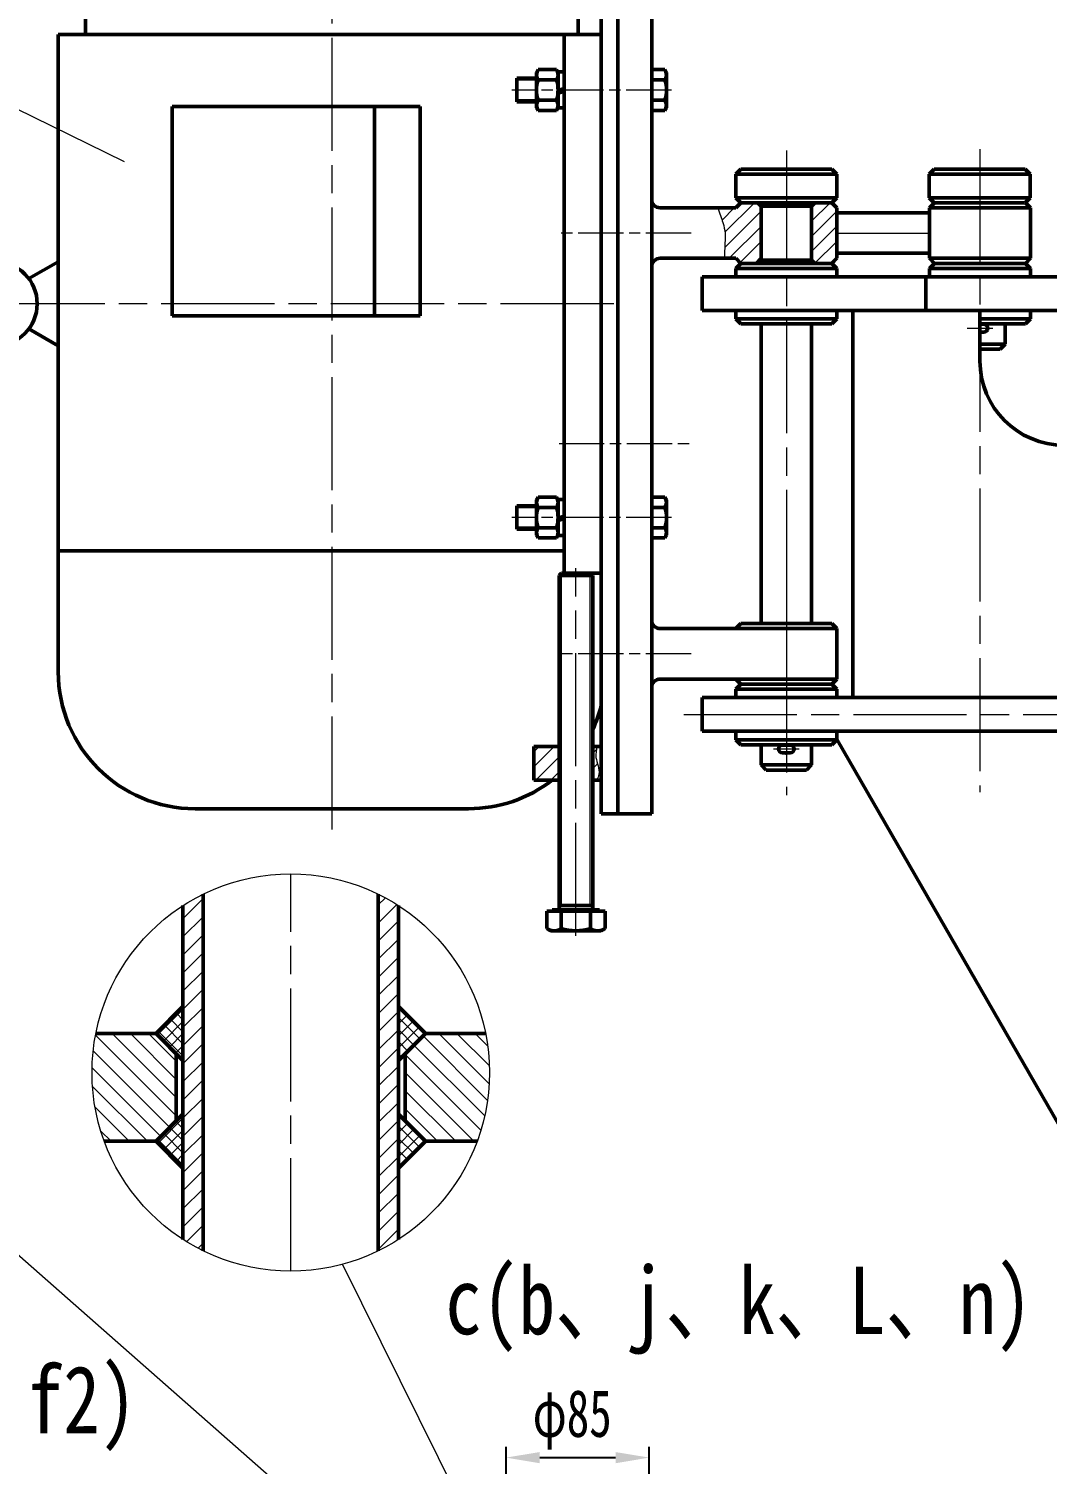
# Model space of a CAD drawing. Header units: millimetres. Extents: x 17368 to 100025, y -24769 to 12950.
# Drawn here: x 45430.4 to 45506, y -8943.1 to -8836.5 of the extents above; entities that cross this region are included whole.
import ezdxf

# ---------------------------------------------------------------- set-up
doc = ezdxf.new("R2010")
doc.units = ezdxf.units.MM
doc.header["$LTSCALE"] = 2.8
for name, pattern in [('ACAD_ISO05W100', [36, 24, -3, 0, -3, 0, -3, 0, -3]), ('AM_ISO08W050', [18, 12, -1.5, 3, -1.5]), ('AM_ISO08W050x2', [9, 6, -0.75, 1.5, -0.75])]:
    doc.linetypes.add(name, pattern=pattern)
doc.layers.get('0').update_dxf_attribs({"lineweight": 50})
doc.layers.get('Defpoints').update_dxf_attribs({"lineweight": 50})
for name, color, linetype, lineweight in [('AM_0N', 7, 'Continuous', 50), ('AM_4N', 3, 'Continuous', 15), ('AM_7N', 4, 'AM_ISO08W050', 15), ('bhatch', 5, 'Continuous', 15), ('dim', 7, 'Continuous', 15), ('图层1', 7, 'ACAD_ISO05W100', 15), ('图层5', 3, 'Continuous', 15), ('细实线', 5, 'Continuous', 15)]:
    doc.layers.add(name, color=color, linetype=linetype, lineweight=lineweight)
doc.styles.add('仿宋体', font='', dxfattribs={"width": 0.7, "height": 3.5})
doc.styles.get('仿宋体').set_extended_font_data('FangSong_GB2312')
doc.dimstyles.new('ISO-25', dxfattribs={"dimtxt": 3.5, "dimasz": 2.5, "dimexe": 1.25, "dimexo": 0.625, "dimtad": 1, "dimdsep": 46, "dimtxsty": '仿宋体', "dimcen": 2.5, "dimadec": 0, "dimazin": 0, "dimtfac": 1, "dimtmove": 0, "dimatfit": 1, "dimfxl": 0, "dimarcsym": 0})

# ---------------------------------------------------------------- blocks, each defined once
blk = doc.blocks.new('A$C1BBC2760')
at = {"layer": 'AM_0N', "extrusion": (0, 1, 0)}
for p, q in [((3.6, 10.81), (0, 10.81)), ((0, -10.59), (3.6, -10.59))]:
    blk.add_line(p, q, dxfattribs=at)
at = {"layer": 'AM_0N', "extrusion": (1, 0, 0)}
for p, q in [((0, 10.81), (0, -0.34)), ((3.6, 10.81), (3.6, 0.83)), ((0, -1.78), (0, -10.59)), ((3.6, -0.61), (3.6, -10.59))]:
    blk.add_line(p, q, dxfattribs=at)
at = {"layer": 'AM_0N', "extrusion": (0.309017, -0.951057, 0)}
for p, q in [((3.6, 0.83), (0, -0.34)), ((3.6, -0.61), (0, -1.78))]:
    blk.add_line(p, q, dxfattribs=at)
blk = doc.blocks.new('A$C476D4F87')
at = {"layer": 'AM_0N', "extrusion": (0.866025, -0.5, 0)}
for p, q in [((0.94, 12.13), (0, 10.5)), ((11.86, -12.13), (12.8, -10.5))]:
    blk.add_line(p, q, dxfattribs=at)
at = {"layer": 'AM_0N', "extrusion": (1, 0, 0)}
for p, q in [((0, 10.5), (0, -10.5)), ((12.8, 10.5), (12.8, -10.5))]:
    blk.add_line(p, q, dxfattribs=at)
at = {"layer": 'AM_0N', "extrusion": (0, 1, 0)}
for p, q in [((0.94, 12.13), (11.86, 12.13)), ((0.94, 6.06), (11.86, 6.06)), ((0.94, -6.06), (11.86, -6.06)), ((0.94, -12.13), (11.86, -12.13))]:
    blk.add_line(p, q, dxfattribs=at)
at = {"layer": 'AM_0N', "extrusion": (0.866025, 0.5, 0)}
for p, q in [((11.86, 12.13), (12.8, 10.5)), ((0.94, -12.13), (0, -10.5))]:
    blk.add_line(p, q, dxfattribs=at)
at = {"layer": 'AM_0N'}
for centre, radius, start, end in [((5.36, 9.1), 5.36, 154.43847, 214.43847), ((7.44, 9.1), 5.36, 325.56153, 25.56153), ((20.04, 0), 20.04, 162.38303, 197.61697), ((-7.24, 0), 20.04, 342.38303, 17.61697), ((5.36, -9.1), 5.36, 145.56153, 205.56153), ((7.44, -9.1), 5.36, 334.43847, 34.43847)]:
    blk.add_arc(centre, radius, start, end, dxfattribs=at)
blk = doc.blocks.new('*D1254')
at = {"layer": 'Defpoints', "color": 0, "lineweight": 15}
for p in [(45360.08, -8799.55), (45435.41, -8799.55), (45464.29, -9383.66)]:
    blk.add_point(p, dxfattribs=at)
at = {"layer": '细实线', "color": 0, "lineweight": -2}
for p, q in [((45434.79, -8799.55), (45359.28, -8799.55)), ((45360.08, -9381.16), (45360.08, -8802.05)), ((45463.66, -9383.66), (45359.28, -9383.66))]:
    blk.add_line(p, q, dxfattribs=at)
at = {"layer": '细实线', "color": 0, "lineweight": 15}
for points in [[(45359.66, -8802.05), (45360.5, -8802.05), (45360.08, -8799.55)], [(45359.66, -9381.16), (45360.5, -9381.16), (45360.08, -9383.66)]]:
    blk.add_solid(points, dxfattribs=at)
at = {"layer": '细实线', "color": 0, "lineweight": 15, "insert": (45357.53, -9091.6), "char_height": 3.5, "attachment_point": 5, "rotation": 90, "style": '仿宋体'}
blk.add_mtext('～4670', dxfattribs=at)
blk = doc.blocks.new('*D1270')
at = {"layer": 'Defpoints', "color": 0, "linetype": 'Continuous', "lineweight": 15}
for p in [(45476.48, -8942.65), (45465.85, -8945.52), (45476.48, -8945.52)]:
    blk.add_point(p, dxfattribs=at)
at = {"layer": '细实线', "color": 0, "linetype": 'Continuous', "lineweight": -2}
for p, q in [((45465.85, -8944.9), (45465.85, -8941.85)), ((45468.35, -8942.65), (45473.98, -8942.65)), ((45476.48, -8944.9), (45476.48, -8941.85))]:
    blk.add_line(p, q, dxfattribs=at)
at = {"layer": '细实线', "color": 0, "linetype": 'Continuous', "lineweight": 15}
for points in [[(45468.35, -8942.24), (45468.35, -8943.07), (45465.85, -8942.65)], [(45473.98, -8942.24), (45473.98, -8943.07), (45476.48, -8942.65)]]:
    blk.add_solid(points, dxfattribs=at)
at = {"layer": '细实线', "color": 0, "linetype": 'Continuous', "lineweight": 15, "insert": (45470.76, -8939.84), "char_height": 3.5, "attachment_point": 5, "style": '仿宋体'}
blk.add_mtext('φ85', dxfattribs=at)

msp = doc.modelspace()

# ---------------------------------------------------------------- hatches: boundary and pattern name
at = {"layer": '图层5', "lineweight": 15, "ltscale": 40}
h = msp.add_hatch(dxfattribs=at)
h.set_pattern_fill('ANSI31', scale=0.25, style=0)
h.set_pattern_definition([(45, (39422.3895, -8745.2988), (-0.56126601, 0.56126601), [])])
edge = h.paths.add_edge_path()
edge.add_line((45482.91271, -8849.83495), (45481.55696, -8849.83495))
edge.add_spline(control_points=[(45481.55696, -8849.83495), (45481.71374, -8850.23586), (45481.9918, -8850.99927), (45482.18964, -8851.91088), (45482.06092, -8852.79216), (45482.07181, -8853.47257), (45482.07771, -8853.58495)], knot_values=[25.536263775, 25.536263775, 25.536263775, 25.536263775, 31.899939319, 38.361091255, 50.677528614, 53.119093584, 53.119093584, 53.119093584, 53.119093584], degree=3, periodic=0)
edge.add_line((45482.07771, -8853.58495), (45482.91271, -8853.58495))
edge.add_line((45482.91271, -8853.58495), (45483.28771, -8853.95995))
edge.add_line((45483.28771, -8853.95995), (45484.53771, -8853.95995))
edge.add_line((45484.53771, -8853.95995), (45484.78771, -8853.70995))
edge.add_line((45484.78771, -8853.70995), (45484.78771, -8849.70995))
edge.add_line((45484.78771, -8849.70995), (45484.53771, -8849.45995))
edge.add_line((45484.53771, -8849.45995), (45483.28771, -8849.45995))
edge.add_line((45483.28771, -8849.45995), (45482.91271, -8849.83495))
h.paths.add_polyline_path([(45490.41271, -8849.83495), (45490.03771, -8849.45995), (45488.78771, -8849.45995), (45488.53771, -8849.70995), (45488.53771, -8853.70995), (45488.78771, -8853.95995), (45490.03771, -8853.95995), (45490.41271, -8853.58495)])
at = {"layer": '细实线'}
h = msp.add_hatch(dxfattribs=at)
h.set_pattern_fill('ANSI31', color=256, scale=0.25, style=0)
h.set_pattern_definition([(45, (37331.3713, -9270.0737), (-0.56126601, 0.56126601), [])])
h.paths.add_polyline_path([(45467.91271, -8889.83495), (45467.91271, -8892.33495), (45469.78771, -8892.33495), (45469.78771, -8889.83495)])
edge = h.paths.add_edge_path()
edge.add_line((45472.28771, -8892.33495), (45472.60021, -8892.33495))
edge.add_spline(control_points=[(45472.60021, -8892.33495), (45472.66338, -8892.18926), (45472.89922, -8891.64539), (45472.4221, -8890.79648), (45472.55014, -8890.10521), (45472.60021, -8889.83495)], knot_values=[0, 0, 0, 0, 3.713188366, 13.861765032, 20.376345071, 20.376345071, 20.376345071, 20.376345071], degree=3, periodic=0)
edge.add_line((45472.60021, -8889.83495), (45472.28771, -8889.83495))
edge.add_line((45472.28771, -8889.83495), (45472.28771, -8892.33495))
at = {"layer": '细实线', "linetype": 'Continuous', "lineweight": 15}
h = msp.add_hatch(dxfattribs=at)
h.set_pattern_fill('ANSI31', color=5, scale=0.3, style=0)
h.set_pattern_definition([(45, (-142.747, -157.1416), (-0.67351921, 0.67351921), [])])
h.paths.add_polyline_path([(45441.86241, -8926.44759, 0.029222475), (45443.36241, -8927.29577), (45443.36241, -8900.80433, 0.029222475), (45441.86241, -8901.65251)])
h.paths.add_polyline_path([(45456.36241, -8927.29582, 0.029222354), (45457.86241, -8926.44765), (45457.86241, -8901.65245, 0.029222354), (45456.36241, -8900.80428)])
at = {"layer": '细实线', "lineweight": 13}
h = msp.add_hatch(dxfattribs=at)
h.set_pattern_fill('ANSI37', color=256, scale=0.2, style=0)
h.set_pattern_definition([(45, (-142.747, -157.1416), (-0.449012806, 0.449012806), []), (135, (-142.747, -157.1416), (-0.449012806, -0.449012806), [])])
h.paths.add_polyline_path([(45441.86241, -8909.15706), (45439.86241, -8911.15706), (45441.86241, -8913.15706)])
h.paths.add_polyline_path([(45457.86241, -8909.15697), (45457.86241, -8913.15716), (45459.86251, -8911.15706)])
h.paths.add_polyline_path([(45457.86241, -8917.15703), (45457.86241, -8921.15722), (45459.86251, -8919.15713)])
h.paths.add_polyline_path([(45439.86241, -8919.15713), (45441.86241, -8921.15713), (45441.86241, -8917.15713)])
at = {"layer": '细实线', "lineweight": 15}
h = msp.add_hatch(dxfattribs=at)
h.set_pattern_fill('ANSI31', color=256, scale=0.3, angle=90, style=0)
h.set_pattern_definition([(135, (-142.747, -157.1416), (-0.67351921, -0.67351921), [])])
h.paths.add_polyline_path([(45436.01984, -8919.15706), (45439.86247, -8919.15706), (45441.36243, -8917.65711), (45441.36241, -8912.65706), (45439.86241, -8911.15706), (45435.39421, -8911.15706, 0.049377957), (45435.10781, -8914.05005, 0.088591149)])
h.paths.add_polyline_path([(45459.86251, -8911.15706), (45458.36241, -8912.65716), (45458.36243, -8917.65705), (45459.86244, -8919.15706), (45463.70508, -8919.15706, 0.088591149), (45464.61711, -8914.05005, 0.04937797), (45464.33071, -8911.15706)])

# ---------------------------------------------------------------- linework, layer by layer
for p, q in [((45434.63146, -8836.95995), (45434.63146, -8834.45995)), ((45471.19396, -8834.45995), (45471.19396, -8836.95995)), ((45432.60021, -8836.95995), (45432.60021, -8884.3037)), ((45432.60021, -8836.95995), (45472.91271, -8836.95995)), ((45470.16271, -8876.95995), (45470.16271, -8836.95995)), ((45472.91271, -8836.95995), (45472.91271, -8876.95995)), ((45441.04923, -8857.8662), (45441.04923, -8842.3037)), ((45441.04923, -8842.3037), (45459.47112, -8842.3037)), ((45456.08146, -8857.8662), (45456.08146, -8842.3037)), ((45459.47112, -8842.3037), (45459.47112, -8857.8662)), ((45432.60021, -8853.83495), (45430.41947, -8855.094)), ((45459.47112, -8857.8662), (45441.04923, -8857.8662)), ((45432.60021, -8860.08495), (45430.41947, -8858.8259)), ((45432.60021, -8875.30995), (45470.16271, -8875.30995)), ((45472.91271, -8876.95995), (45470.16271, -8876.95995)), ((45480.41271, -8886.20995), (45517.82229, -8886.20995)), ((45480.41271, -8888.70995), (45517.48124, -8888.70995)), ((45490.43835, -8889.33495), (45512.22908, -8927.21083)), ((45442.75646, -8894.45995), (45463.06896, -8894.45995))]:
    msp.add_line(p, q)
at = {"color": 7, "ltscale": 40}
for p, q in [((45472.91271, -8894.83495), (45472.91271, -8834.83495)), ((45474.16271, -8834.83495), (45474.16271, -8894.83495)), ((45476.66271, -8834.83495), (45476.66271, -8849.20995)), ((45476.66271, -8849.20995), (45476.66271, -8854.20995)), ((45477.28771, -8849.83495), (45482.91271, -8849.83495)), ((45482.91271, -8849.83495), (45483.28771, -8849.45995)), ((45484.53771, -8849.45995), (45484.78771, -8849.70995)), ((45484.78771, -8849.70995), (45484.78771, -8853.70995)), ((45484.78771, -8849.70995), (45488.53771, -8849.70995)), ((45488.53771, -8849.70995), (45488.78771, -8849.45995)), ((45488.53771, -8849.70995), (45488.53771, -8853.70995)), ((45490.03771, -8849.45995), (45490.41271, -8849.83495)), ((45490.41271, -8849.83495), (45490.41271, -8853.58495)), ((45476.66271, -8854.20995), (45476.66271, -8880.45995)), ((45477.28771, -8853.58495), (45482.91271, -8853.58495)), ((45482.91271, -8853.58495), (45483.28771, -8853.95995)), ((45484.53771, -8853.95995), (45484.78771, -8853.70995)), ((45484.78771, -8853.70995), (45488.53771, -8853.70995)), ((45488.53771, -8853.70995), (45488.78771, -8853.95995)), ((45490.41271, -8853.58495), (45490.03771, -8853.95995)), ((45476.66271, -8880.45995), (45476.66271, -8885.45995)), ((45483.28771, -8880.70995), (45482.91271, -8881.08495)), ((45483.28771, -8880.70995), (45490.03771, -8880.70995)), ((45490.03771, -8880.70995), (45490.41271, -8881.08495)), ((45477.28771, -8881.08495), (45490.41271, -8881.08495)), ((45490.41271, -8881.08495), (45490.41271, -8884.83495)), ((45477.28771, -8884.83495), (45490.41271, -8884.83495)), ((45482.91271, -8884.83495), (45483.28771, -8885.20995)), ((45483.28771, -8885.20995), (45489.98642, -8885.20995)), ((45483.28771, -8885.20995), (45490.03771, -8885.20995)), ((45490.03771, -8885.20995), (45490.41271, -8884.83495)), ((45476.66271, -8885.45995), (45476.66271, -8894.83495)), ((45467.91271, -8889.83495), (45469.78771, -8889.83495)), ((45467.91271, -8892.33495), (45467.91271, -8889.83495)), ((45472.28771, -8889.83495), (45472.91271, -8889.83495)), ((45467.91271, -8892.33495), (45469.78771, -8892.33495)), ((45472.28771, -8892.33495), (45472.91271, -8892.33495)), ((45472.91271, -8894.83495), (45476.66271, -8894.83495))]:
    msp.add_line(p, q, dxfattribs=at)
at = {"color": 7}
for p, q in [((45483.28771, -8846.95995), (45482.91271, -8847.33495)), ((45482.91271, -8847.33495), (45490.41271, -8847.33495)), ((45482.91271, -8847.33495), (45482.91271, -8849.08495)), ((45483.28771, -8846.95995), (45490.03771, -8846.95995)), ((45490.03771, -8846.95995), (45490.41271, -8847.33495)), ((45490.41271, -8847.33495), (45490.41271, -8849.08495)), ((45497.63706, -8846.95995), (45497.26206, -8847.33495)), ((45497.26206, -8847.33495), (45504.76206, -8847.33495)), ((45497.26206, -8847.33495), (45497.26206, -8849.08495)), ((45497.63706, -8846.95995), (45504.38706, -8846.95995)), ((45504.38706, -8846.95995), (45504.76206, -8847.33495)), ((45504.76206, -8847.33495), (45504.76206, -8849.08495)), ((45482.91271, -8849.08495), (45490.41271, -8849.08495)), ((45482.91271, -8849.08495), (45483.28771, -8849.45995)), ((45490.41271, -8849.08495), (45490.03771, -8849.45995)), ((45497.26206, -8849.08495), (45504.76206, -8849.08495)), ((45497.26206, -8849.08495), (45497.63706, -8849.45995)), ((45504.76206, -8849.08495), (45504.38706, -8849.45995)), ((45482.91271, -8849.83495), (45483.28771, -8849.45995)), ((45483.28771, -8849.45995), (45490.03771, -8849.45995)), ((45497.28771, -8849.83495), (45497.66271, -8849.45995)), ((45497.28771, -8849.83495), (45497.28771, -8853.58495)), ((45497.28771, -8849.83495), (45504.78771, -8849.83495)), ((45497.63706, -8849.45995), (45504.33578, -8849.45995)), ((45504.41271, -8849.45995), (45504.78771, -8849.83495)), ((45504.78771, -8849.83495), (45504.78771, -8853.58495)), ((45490.41271, -8850.20995), (45497.28771, -8850.20995)), ((45490.41271, -8853.20995), (45497.28771, -8853.20995)), ((45482.91271, -8853.58495), (45483.28771, -8853.95995)), ((45482.91271, -8854.33495), (45483.28771, -8853.95995)), ((45482.91271, -8854.33495), (45490.41271, -8854.33495)), ((45482.91271, -8854.33495), (45482.91271, -8854.95995)), ((45483.28771, -8853.95995), (45489.98642, -8853.95995)), ((45483.28771, -8853.95995), (45489.98642, -8853.95995)), ((45483.28771, -8853.95995), (45490.03771, -8853.95995)), ((45490.03771, -8853.95995), (45490.41271, -8854.33495)), ((45490.41271, -8854.33495), (45490.41271, -8854.95995)), ((45497.28771, -8853.58495), (45504.78771, -8853.58495)), ((45497.28771, -8853.58495), (45497.66271, -8853.95995)), ((45497.28771, -8854.33495), (45497.66271, -8853.95995)), ((45497.28771, -8854.33495), (45504.78771, -8854.33495)), ((45497.28771, -8854.33495), (45497.28771, -8854.95995)), ((45497.66271, -8853.95995), (45504.36142, -8853.95995)), ((45497.66271, -8853.95995), (45504.41271, -8853.95995)), ((45497.66271, -8853.95995), (45504.36143, -8853.95995)), ((45504.78771, -8853.58495), (45504.41271, -8853.95995)), ((45504.41271, -8853.95995), (45504.78771, -8854.33495)), ((45504.78771, -8854.33495), (45504.78771, -8854.95995)), ((45480.41271, -8854.95995), (45512.91271, -8854.95995)), ((45480.41271, -8854.95995), (45480.41271, -8857.45995)), ((45497.0307, -8854.95995), (45497.0307, -8857.45995)), ((45480.41271, -8857.45995), (45512.91271, -8857.45995)), ((45482.91271, -8857.45995), (45482.91271, -8858.08495)), ((45490.41271, -8857.45995), (45490.41271, -8858.08495)), ((45491.61143, -8857.45995), (45491.61143, -8886.20995)), ((45501.03771, -8857.45995), (45501.03771, -8861.20995)), ((45504.78771, -8858.08495), (45504.78771, -8857.45995)), ((45482.91271, -8858.08495), (45490.41271, -8858.08495)), ((45482.91271, -8858.08495), (45483.28771, -8858.45995)), ((45483.28771, -8858.45995), (45490.03771, -8858.45995)), ((45484.78771, -8858.45995), (45484.78771, -8880.70995)), ((45488.53771, -8858.45995), (45488.53771, -8880.70995)), ((45490.41271, -8858.08495), (45490.03771, -8858.45995)), ((45501.03771, -8858.08495), (45504.78771, -8858.08495)), ((45501.03771, -8858.45995), (45504.41271, -8858.45995)), ((45502.91271, -8859.95995), (45502.91271, -8858.45995)), ((45504.41271, -8858.45995), (45504.78771, -8858.08495)), ((45501.03771, -8859.95995), (45502.91271, -8859.95995)), ((45501.03771, -8860.33495), (45502.53771, -8860.33495)), ((45502.53771, -8860.33495), (45502.91271, -8859.95995)), ((45482.91271, -8885.58495), (45483.28771, -8885.20995)), ((45483.28771, -8885.20995), (45489.98642, -8885.20995)), ((45483.28771, -8885.20995), (45490.03771, -8885.20995)), ((45490.03771, -8885.20995), (45490.41271, -8885.58495)), ((45480.41271, -8886.20995), (45480.41271, -8888.70995)), ((45482.91271, -8885.58495), (45490.41271, -8885.58495)), ((45482.91271, -8885.58495), (45482.91271, -8886.20995)), ((45490.41271, -8885.58495), (45490.41271, -8886.20995)), ((45482.91271, -8888.70995), (45482.91271, -8889.33495)), ((45482.91271, -8889.33495), (45490.41271, -8889.33495)), ((45482.91271, -8889.33495), (45483.28771, -8889.70995)), ((45490.41271, -8889.33495), (45490.03771, -8889.70995)), ((45490.41271, -8888.70995), (45490.41271, -8889.33495)), ((45483.28771, -8889.70995), (45490.03771, -8889.70995)), ((45484.78771, -8889.70995), (45484.78771, -8891.20995)), ((45484.78771, -8889.70995), (45484.78771, -8891.20995)), ((45488.53771, -8889.70995), (45488.53771, -8891.20995)), ((45488.53771, -8889.70995), (45488.53771, -8891.20995)), ((45484.78771, -8891.20995), (45488.53771, -8891.20995)), ((45484.78771, -8891.20995), (45485.16271, -8891.58495)), ((45484.78771, -8891.20995), (45488.53771, -8891.20995)), ((45484.78771, -8891.20995), (45485.16271, -8891.58495)), ((45485.16271, -8891.58495), (45488.16271, -8891.58495)), ((45485.16271, -8891.58495), (45488.16271, -8891.58495)), ((45488.16271, -8891.58495), (45488.53771, -8891.20995)), ((45488.16271, -8891.58495), (45488.53771, -8891.20995))]:
    msp.add_line(p, q, dxfattribs=at)
msp.add_circle((45427.91271, -8856.95995), 3.125)
at = {"color": 7, "ltscale": 40}
for centre, start, end in [((45477.28771, -8849.20995), 180, 270), ((45477.28771, -8854.20995), 90, 180), ((45477.28771, -8880.45995), 180, 270), ((45477.28771, -8885.45995), 90, 180)]:
    msp.add_arc(centre, 0.625, start, end, dxfattribs=at)
at = {"color": 7}
for centre, radius, start, end in [((45501.03771, -8858.77245), 0.3125, 66.9260819, 90), ((45501.03771, -8858.77245), 0.3125, 270, 293.0739181), ((45507.28771, -8861.20995), 6.25, 180, 270), ((45486.66271, -8890.02245), 0.3125, 66.9260819, 113.0739181), ((45486.66271, -8890.02245), 0.3125, 246.9260819, 293.0739181)]:
    msp.add_arc(centre, radius, start, end, dxfattribs=at)
for centre, start, end in [((45442.75646, -8884.3037), 180, 270), ((45463.06896, -8884.3037), 335.1883685, 345.7499673), ((45463.06896, -8884.3037), 270, 307.7425445)]:
    msp.add_arc(centre, 10.15625, start, end)
at = {"layer": 'AM_0N'}
for p, q in [((45466.66271, -8840.20995), (45466.66271, -8841.95995)), ((45466.66271, -8871.96101), (45466.66271, -8873.71101))]:
    msp.add_line(p, q, dxfattribs=at)
at = {"layer": 'AM_0N', "extrusion": (-1.22461e-16, -1, 0)}
for p, q in [((45468.11271, -8840.20995), (45466.66271, -8840.20995)), ((45477.64525, -8839.56901), (45476.66271, -8839.56901)), ((45477.64525, -8840.32678), (45476.66271, -8840.32678)), ((45468.11271, -8841.95995), (45466.66271, -8841.95995)), ((45477.64525, -8841.84311), (45476.66271, -8841.84311)), ((45477.64525, -8842.60089), (45476.66271, -8842.60089)), ((45477.64525, -8871.32008), (45476.66271, -8871.32008)), ((45468.11271, -8871.96101), (45466.66271, -8871.96101)), ((45477.64525, -8872.07785), (45476.66271, -8872.07785)), ((45477.64525, -8873.59418), (45476.66271, -8873.59418)), ((45468.11271, -8873.71101), (45466.66271, -8873.71101)), ((45477.64525, -8874.35195), (45476.66271, -8874.35195))]:
    msp.add_line(p, q, dxfattribs=at)
at = {"layer": 'AM_0N', "extrusion": (-1, 1.22461e-16, 0)}
for p, q in [((45476.66271, -8839.56901), (45476.66271, -8840.20995)), ((45476.66271, -8841.95995), (45476.66271, -8840.20995)), ((45476.66271, -8840.20995), (45476.66271, -8841.95995)), ((45477.76271, -8842.39745), (45477.76271, -8839.77245)), ((45476.66271, -8841.95995), (45476.66271, -8842.60089)), ((45476.66271, -8871.32008), (45476.66271, -8871.96101)), ((45476.66271, -8873.71101), (45476.66271, -8871.96101)), ((45476.66271, -8871.96101), (45476.66271, -8873.71101)), ((45477.76271, -8874.14851), (45477.76271, -8871.52351)), ((45476.66271, -8873.71101), (45476.66271, -8874.35195))]:
    msp.add_line(p, q, dxfattribs=at)
at = {"layer": 'AM_0N', "extrusion": (-0.866025, -0.5, 0)}
for p, q in [((45477.64525, -8839.56901), (45477.76271, -8839.77245)), ((45477.64525, -8871.32008), (45477.76271, -8871.52351))]:
    msp.add_line(p, q, dxfattribs=at)
at = {"layer": 'AM_0N', "extrusion": (-0.866025, 0.5, 0)}
for p, q in [((45477.64525, -8842.60089), (45477.76271, -8842.39745)), ((45477.64525, -8874.35195), (45477.76271, -8874.14851))]:
    msp.add_line(p, q, dxfattribs=at)
at = {"layer": 'AM_0N', "extrusion": (0, 1, 0)}
for p, q in [((45501.03771, -8858.48495), (45501.32521, -8858.48495)), ((45501.03771, -8859.05995), (45501.32521, -8859.05995)), ((45486.37521, -8889.73495), (45486.95021, -8889.73495)), ((45486.37521, -8889.73495), (45486.95021, -8889.73495)), ((45486.37521, -8890.30995), (45486.95021, -8890.30995)), ((45486.37521, -8890.30995), (45486.95021, -8890.30995))]:
    msp.add_line(p, q, dxfattribs=at)
at = {"layer": 'AM_0N', "extrusion": (-0.707107, 0.707107, 0)}
msp.add_line((45469.78771, -8877.15165), (45469.97941, -8876.95995), dxfattribs=at)
at = {"layer": 'AM_0N', "extrusion": (6.12303e-17, 1, 0)}
for p, q in [((45472.28771, -8877.15165), (45469.78771, -8877.15165)), ((45472.096, -8876.95995), (45469.97941, -8876.95995)), ((45469.27521, -8902.05995), (45468.87208, -8902.05995)), ((45469.27521, -8901.95995), (45469.78771, -8901.95995)), ((45472.80021, -8902.05995), (45469.27521, -8902.05995)), ((45472.28771, -8901.64745), (45469.78771, -8901.64745)), ((45469.78771, -8901.95995), (45472.28771, -8901.95995)), ((45472.28771, -8901.95995), (45472.80021, -8901.95995)), ((45473.20333, -8902.05995), (45472.80021, -8902.05995)), ((45469.16271, -8903.52245), (45472.91271, -8903.52245))]:
    msp.add_line(p, q, dxfattribs=at)
at = {"layer": 'AM_0N', "extrusion": (-1, 6.12303e-17, 0)}
for p, q in [((45469.78771, -8901.64745), (45469.78771, -8877.15165)), ((45472.28771, -8901.64745), (45472.28771, -8877.15165)), ((45468.87208, -8903.35466), (45468.87208, -8902.05995)), ((45469.27521, -8902.05995), (45469.27521, -8901.95995)), ((45469.78771, -8901.64745), (45469.78771, -8901.95995)), ((45469.95461, -8903.35466), (45469.95461, -8902.05995)), ((45472.1208, -8903.35466), (45472.1208, -8902.05995)), ((45472.28771, -8901.64745), (45472.28771, -8901.95995)), ((45472.80021, -8902.05995), (45472.80021, -8901.95995)), ((45473.20333, -8903.35466), (45473.20333, -8902.05995))]:
    msp.add_line(p, q, dxfattribs=at)
at = {"layer": 'AM_0N', "extrusion": (0.707107, 0.707107, 0)}
msp.add_line((45472.096, -8876.95995), (45472.28771, -8877.15165), dxfattribs=at)
at = {"layer": 'AM_0N', "extrusion": (0.5, 0.866025, 0)}
msp.add_line((45468.87208, -8903.35466), (45469.16271, -8903.52245), dxfattribs=at)
at = {"layer": 'AM_0N', "extrusion": (-0.5, 0.866025, 0)}
msp.add_line((45473.20333, -8903.35466), (45472.91271, -8903.52245), dxfattribs=at)
at = {"layer": 'AM_0N'}
for centre, radius, start, end in [((45477.09287, -8839.9479), 0.66983, 325.5531276, 25.5531276), ((45475.25701, -8841.08495), 2.50569, 342.387526, 17.612474), ((45477.09287, -8842.222), 0.66983, 334.4468724, 34.4468724), ((45501.32521, -8858.77245), 0.2875, 270, 90), ((45477.09287, -8871.69896), 0.66983, 325.5531276, 25.5531276), ((45475.25701, -8872.83601), 2.50569, 342.387526, 17.612474), ((45477.09287, -8873.97307), 0.66983, 334.4468724, 34.4468724), ((45486.37521, -8890.02245), 0.2875, 90, 270), ((45486.37521, -8890.02245), 0.2875, 90, 270), ((45486.95021, -8890.02245), 0.2875, 270, 90), ((45486.95021, -8890.02245), 0.2875, 270, 90), ((45469.41335, -8902.56554), 0.95691, 244.4468724, 304.4468724), ((45471.03771, -8899.94289), 3.57956, 252.387526, 287.612474), ((45472.66206, -8902.56554), 0.95691, 235.5531276, 295.5531276)]:
    msp.add_arc(centre, radius, start, end, dxfattribs=at)
at = {"layer": 'AM_4N', "lineweight": 15}
for p, q in [((45468.11271, -8840.36331), (45466.66271, -8840.36331)), ((45468.11271, -8841.80659), (45466.66271, -8841.80659)), ((45468.11271, -8872.11438), (45466.66271, -8872.11438)), ((45468.11271, -8873.55765), (45466.66271, -8873.55765))]:
    msp.add_line(p, q, dxfattribs=at)
at = {"layer": 'AM_4N', "lineweight": 15, "extrusion": (-1, 6.12303e-17, 0)}
for p, q in [((45469.97941, -8901.64745), (45469.97941, -8876.95995)), ((45472.096, -8901.64745), (45472.096, -8876.95995))]:
    msp.add_line(p, q, dxfattribs=at)
at = {"layer": 'AM_4N', "lineweight": 15, "extrusion": (0.852394, -0.522901, 0)}
msp.add_line((45469.97941, -8901.64745), (45469.78771, -8901.95995), dxfattribs=at)
at = {"layer": 'AM_4N', "lineweight": 15, "extrusion": (0.852394, 0.522901, 0)}
msp.add_line((45472.096, -8901.64745), (45472.28771, -8901.95995), dxfattribs=at)
at = {"layer": 'AM_7N', "linetype": 'AM_ISO08W050x2', "lineweight": 15, "ltscale": 0.5}
for p, q in [((45452.91271, -8799.40515), (45452.91271, -8896.26707)), ((45486.66271, -8845.58077), (45486.66271, -8893.45995)), ((45501.03771, -8845.47587), (45501.03771, -8893.23952)), ((45473.85021, -8856.95995), (45424.16271, -8856.95995)), ((45479.04545, -8887.45995), (45520.84801, -8887.45995)), ((45449.86246, -8928.8047), (45449.86246, -8899.2954))]:
    msp.add_line(p, q, dxfattribs=at)
at = {"layer": 'AM_7N', "linetype": 'AM_ISO08W050x2', "lineweight": 15, "ltscale": 0.2, "extrusion": (-1.22461e-16, -1, 0)}
for p, q in [((45478.13771, -8841.08495), (45466.28029, -8841.08495)), ((45478.13771, -8872.83601), (45466.28029, -8872.83601))]:
    msp.add_line(p, q, dxfattribs=at)
at = {"layer": 'AM_7N', "linetype": 'AM_ISO08W050x2', "lineweight": 15, "ltscale": 0.2}
for p, q in [((45479.60021, -8851.70995), (45469.78771, -8851.70995)), ((45469.78771, -8867.33495), (45479.60021, -8867.33495)), ((45479.60021, -8882.95995), (45469.78771, -8882.95995))]:
    msp.add_line(p, q, dxfattribs=at)
at = {"layer": 'AM_7N', "linetype": 'AM_ISO08W050x2', "lineweight": 15, "extrusion": (0, 1, 0)}
msp.add_line((45500.08771, -8858.77245), (45501.98771, -8858.77245), dxfattribs=at)
at = {"layer": 'AM_7N', "linetype": 'AM_ISO08W050x2', "lineweight": 15, "ltscale": 0.5, "extrusion": (-1, 6.12303e-17, 0)}
msp.add_line((45471.03771, -8903.89745), (45471.03771, -8876.58495), dxfattribs=at)
at = {"layer": 'AM_7N', "linetype": 'AM_ISO08W050x2', "lineweight": 15}
msp.add_line((45486.66271, -8877.58495), (45486.66271, -8888.33495), dxfattribs=at)
at = {"layer": 'AM_7N', "linetype": 'AM_ISO08W050x2', "extrusion": (1, 0, 0)}
msp.add_line((45486.66271, -8889.35995), (45486.66271, -8890.68495), dxfattribs=at)
msp.add_line((45486.66271, -8889.35995), (45486.66271, -8890.68495), dxfattribs=at)
at = {"layer": 'AM_7N', "linetype": 'AM_ISO08W050x2', "extrusion": (0, 1, 0)}
msp.add_line((45485.71271, -8890.02245), (45487.61271, -8890.02245), dxfattribs=at)
msp.add_line((45485.71271, -8890.02245), (45487.61271, -8890.02245), dxfattribs=at)
at = {"layer": '图层1', "color": 7, "lineweight": 15}
msp.add_line((45490.36142, -8851.70995), (45497.28771, -8851.70995), dxfattribs=at)
at = {"layer": '图层5', "color": 7, "ltscale": 40}
for p, q in [((45469.78771, -8892.33495), (45469.78771, -8889.83495)), ((45472.28771, -8892.33495), (45472.28771, -8889.83495))]:
    msp.add_line(p, q, dxfattribs=at)
at = {"layer": '图层5', "color": 7, "lineweight": 15, "ltscale": 40}
msp.add_open_spline([(45481.55696, -8849.83495), (45481.71374, -8850.23586), (45481.9918, -8850.99927), (45482.18964, -8851.91088), (45482.06092, -8852.79216), (45482.07181, -8853.47257), (45482.07771, -8853.58495)], degree=3, knots=[25.536263775, 25.536263775, 25.536263775, 25.536263775, 31.899939319, 38.361091255, 50.677528614, 53.119093584, 53.119093584, 53.119093584, 53.119093584], dxfattribs=at)
at = {"layer": '细实线', "lineweight": 15}
for p, q in [((45437.51827, -8846.41137), (45347.696, -8802.4595)), ((45464.0328, -8957.8853), (45347.696, -8855.5678))]:
    msp.add_line(p, q, dxfattribs=at)
at = {"layer": '细实线', "color": 7, "linetype": 'Continuous', "lineweight": 50}
for p, q in [((45443.36241, -8900.80433), (45443.36241, -8927.29577)), ((45456.36241, -8900.80428), (45456.36241, -8927.29582)), ((45441.86241, -8901.65251), (45441.86241, -8926.44759)), ((45457.86241, -8901.65245), (45457.86241, -8926.44765)), ((45439.86241, -8911.15706), (45441.86241, -8909.15706)), ((45459.86251, -8911.15706), (45457.86251, -8909.15706)), ((45439.86241, -8911.15706), (45435.39421, -8911.15706)), ((45439.86241, -8911.15706), (45441.86241, -8913.15706)), ((45459.86251, -8911.15706), (45457.86251, -8913.15706)), ((45464.33071, -8911.15706), (45459.86251, -8911.15706)), ((45441.36243, -8917.65711), (45441.36241, -8912.65706)), ((45458.36243, -8917.65705), (45458.36241, -8912.65716)), ((45439.86241, -8919.15713), (45441.86241, -8917.15713)), ((45459.86251, -8919.15713), (45457.86251, -8917.15713)), ((45439.86247, -8919.15706), (45436.01984, -8919.15706)), ((45439.86241, -8919.15713), (45441.86241, -8921.15713)), ((45459.86251, -8919.15713), (45457.86251, -8921.15713)), ((45463.70508, -8919.15706), (45459.86244, -8919.15706))]:
    msp.add_line(p, q, dxfattribs=at)
at = {"layer": '细实线', "color": 5, "linetype": 'Continuous', "lineweight": 15}
msp.add_line((45453.69475, -8928.29832), (45468.1219, -8957.37701), dxfattribs=at)
at = {"layer": '细实线'}
msp.add_circle((45449.86246, -8914.05005), 14.75465, dxfattribs=at)
msp.add_spline([(45472.60021, -8889.83495), (45472.52923, -8890.64617), (45472.74952, -8891.89547), (45472.60021, -8892.33495)], degree=3, dxfattribs=at)

# ---------------------------------------------------------------- block references
at = {"layer": 'bhatch', "xscale": 0.125, "yscale": 0.125, "zscale": 0.125}
for name, p in [('A$C476D4F87', (45468.11271, -8841.08495)), ('A$C1BBC2760', (45469.71271, -8841.08495)), ('A$C476D4F87', (45468.11271, -8872.83601)), ('A$C1BBC2760', (45469.71271, -8872.83601))]:
    msp.add_blockref(name, p, dxfattribs=at)

# ---------------------------------------------------------------- texts
at = {"layer": 'dim', "style": '仿宋体', "width": 0.8}
for s, p in [('c(b、j、k、L、n)', (45461.3303, -8933.47916)), ('e1(e2、f1、f2)', (45400.29243, -8940.83962))]:
    msp.add_text(s, height=5, dxfattribs=at).set_placement(p)

# ---------------------------------------------------------------- dimensions: what is measured, and where the dimension line sits
at = {"layer": '细实线', "lineweight": 15}
dim = msp.add_linear_dim(base=(45360.08079, -8799.54745), p1=(45464.28771, -9383.65872), p2=(45435.41271, -8799.54745), angle=90, text='～4670', dimstyle='ISO-25', override={"dimexe": 0.8, "dimgap": 0.8}, dxfattribs=at)
dim.commit()
dim.dimension.update_dxf_attribs({"geometry": '*D1254', "text_midpoint": (45357.53079, -9091.60308)})
at = {"layer": '细实线', "color": 5, "linetype": 'Continuous', "lineweight": 15}
dim = msp.add_linear_dim(base=(45476.4752, -8942.65319), p1=(45465.8502, -8945.52245), p2=(45476.4752, -8945.52245), text='φ85', dimstyle='ISO-25', override={"dimexe": 0.8, "dimgap": 0.8}, dxfattribs=at)
dim.commit()
dim.dimension.update_dxf_attribs({"geometry": '*D1270', "text_midpoint": (45470.76256, -8942.65319), "dimtype": 160})

doc.saveas('drawing.dxf')
